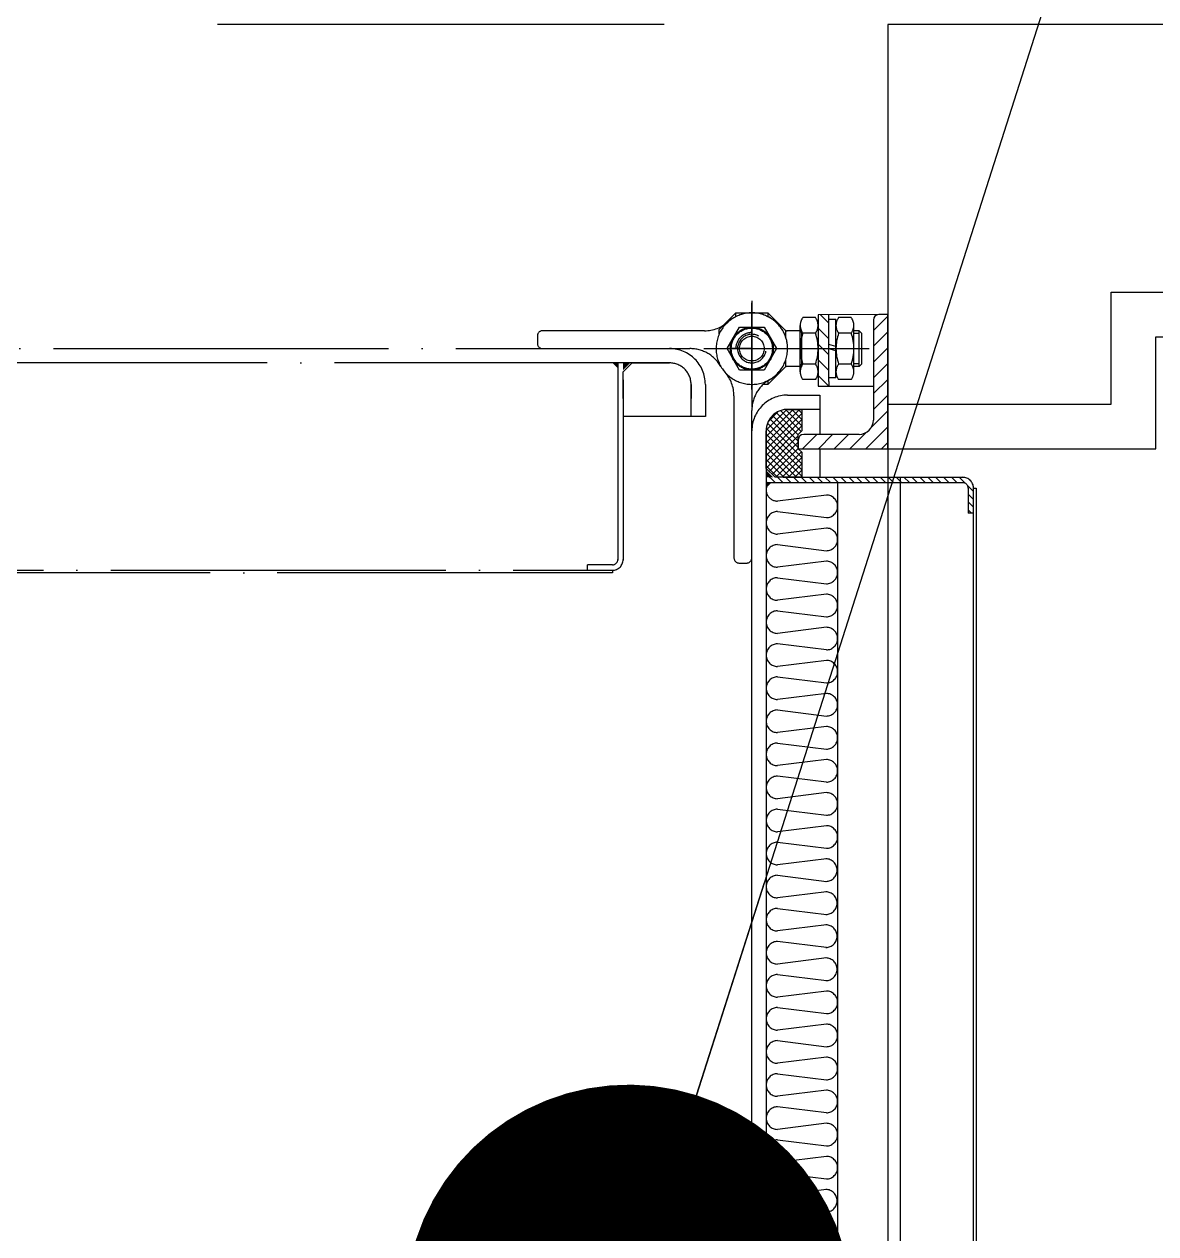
# Model space of a CAD drawing. Extents: x 1551 to 113148, y -1700 to 77018.
# Drawn here: x 23352 to 23985, y 27847 to 28524 of the extents above; entities that cross this region are included whole.
import ezdxf

# ---------------------------------------------------------------- set-up
doc = ezdxf.new("R2010")
doc.units = 0
doc.header["$LTSCALE"] = 500
doc.header["$MEASUREMENT"] = 0
for name, pattern in [('CENTER', [3, 2.5, -0.25, 0, -0.25]), ('DASHED', [0.75, 0.5, -0.25]), ('PHANTOM', [2.1, 1.25, -0.2, 0.125, -0.2, 0.125, -0.2])]:
    doc.linetypes.add(name, pattern=pattern)
doc.layers.get('0').update_dxf_attribs({"linetype": 'CONTINUOUS'})
for name, color, linetype in [('M1CO1', 1, 'CONTINUOUS'), ('S0PH1', 7, 'PHANTOM'), ('SAFECO1', 1, 'CONTINUOUS')]:
    doc.layers.add(name, color=color, linetype=linetype)
doc.styles.add('ROMANS', font='romans', dxfattribs={"height": 100})
doc.dimstyles.get("Standard").update_dxf_attribs({"dimtxt": 2, "dimasz": 2.5, "dimexe": 1, "dimexo": 1, "dimgap": 1, "dimtad": 1, "dimdsep": 46, "dimtxsty": 'ROMANS', "dimcen": 0, "dimclrd": 1, "dimclre": 1, "dimclrt": 2, "dimadec": 0, "dimazin": 0, "dimtfac": 1, "dimtmove": 2, "dimatfit": 3, "dimfxl": 1, "dimtvp": 100, "dimtolj": 1, "dimarcsym": 0})

# ---------------------------------------------------------------- blocks, each defined once
blk = doc.blocks.new('75X50X8')
for p, q in [((0, 0), (0, -50)), ((5, 0), (0, 0)), ((8, -34), (8, -3)), ((72, -42), (16, -42)), ((75, -50), (75, -45)), ((0, -50), (75, -50))]:
    blk.add_line(p, q)
for centre, radius, start, end in [((5, -3), 3, 0, 90), ((16, -34), 8, 180, 270), ((72, -45), 3, 0, 90)]:
    blk.add_arc(centre, radius, start, end)
blk = doc.blocks.new('Weathertight 1000')
at = {"linetype": 'CENTER', "ltscale": 100}
h = blk.add_hatch(dxfattribs=at)
h.set_pattern_fill('ANSI31', color=256, scale=50, angle=-90.00000000000001, style=0)
h.set_pattern_definition([(45.00000000000001, (-22385.1385727274, 19431.21189926141), (4.419417382415922, -4.419417382415921), [])])
edge = h.paths.add_edge_path()
edge.add_line((-14839.21950020843, 12420.79071572098), (-14839.21950020843, 12476.79071572098))
edge.add_ellipse((-14836.21950020843, 12476.79071572098), major_axis=(-2.12132034356182, 2.12132034356182), ratio=0.9999999999979474, start_angle=-45.000000000058776, end_angle=45.000000000058776, ccw=False)
edge.add_line((-14836.21950020843, 12479.79071572098), (-14831.21950020843, 12479.79071572098))
edge.add_line((-14831.21950020843, 12479.79071572098), (-14831.21950020843, 12414.2848262105))
edge.add_line((-14831.21950020843, 12414.2848262105), (-14831.21950020843, 12404.79071572098))
edge.add_line((-14831.21950020843, 12404.79071572098), (-14881.12066916433, 12404.79071572098))
edge.add_line((-14881.12066916433, 12404.79071572098), (-14881.21950020843, 12404.88954676508))
edge.add_line((-14881.21950020843, 12404.88954676508), (-14881.21950020843, 12409.79071572098))
edge.add_ellipse((-14878.21950020843, 12409.79071572098), major_axis=(-2.12132034356182, 2.12132034356182), ratio=0.9999999999979474, start_angle=-45.000000000058776, end_angle=45.000000000058776, ccw=False)
edge.add_line((-14878.21950020843, 12412.79071572098), (-14847.21950020843, 12412.79071572098))
edge.add_ellipse((-14847.21950020843, 12420.79071572098), major_axis=(-5.656854249493335, 5.656854249493335), ratio=0.9999999999996624, start_angle=134.9999999999903, end_angle=225.0000000000097)
h = blk.add_hatch(dxfattribs=at)
h.set_pattern_fill('ANSI31', color=256, scale=50, angle=180, style=0)
h.set_pattern_definition([(315, (-22385.13857272742, 4478.369532227865), (4.419417382415923, 4.41941738241592), [])])
h.paths.add_polyline_path([(-14864.18477371431, 12460.78596555551), (-14870.15110182107, 12460.78596555551), (-14870.15110182107, 12460.65776232524), (-14870.15110182107, 12439.74495042798), (-14864.15110182107, 12439.74495043249), (-14864.15110182107, 12442.39221555551)])
h.paths.add_polyline_path([(-14864.21949498097, 12479.7529506982), (-14870.15110182108, 12479.74495042798), (-14870.15110182107, 12471.75596555552), (-14870.15110182107, 12460.78596555551), (-14864.18477371431, 12460.78596555551)])
h = blk.add_hatch(dxfattribs=at)
h.set_pattern_fill('ANSI37', color=256, scale=20, angle=180, style=0)
h.set_pattern_definition([(315, (-22385.13857272742, 4478.369532227865), (1.767766952966369, 1.767766952966369), []), (45.00000000000001, (-22385.13857272742, 4478.369532227865), (-1.767766952966369, 1.767766952966369), [])])
edge = h.paths.add_edge_path()
edge.add_line((-14881.21950062292, 12412.79071572098), (-14879.21950062484, 12414.79071572275))
edge.add_line((-14879.21950062484, 12414.79071572275), (-14879.2195006362, 12426.79071572287))
edge.add_line((-14879.2195006362, 12426.79071572287), (-14887.2195006362, 12426.79071571529))
edge.add_ellipse((-14887.21950062484, 12414.79071571529), major_axis=(8.48528137423964, 8.485281374239637), ratio=0.999999999999747, start_angle=45.00000005423659, end_angle=134.9849936989864)
edge.add_line((-14899.21950021326, 12414.79385862759), (-14899.21950021316, 12393.79071531212))
edge.add_line((-14899.21950021316, 12393.79071531212), (-14894.21950060024, 12388.79071570867))
edge.add_line((-14894.21950060024, 12388.79071570867), (-14889.71648457451, 12388.79071571294))
edge.add_line((-14889.71648457451, 12388.79071571294), (-14889.71648457451, 12388.79071582823))
edge.add_line((-14889.71648457451, 12388.79071582823), (-14879.21950060024, 12388.79071582823))
edge.add_line((-14879.21950060024, 12388.79071582823), (-14879.21950061349, 12402.79071572322))
edge.add_line((-14879.21950061349, 12402.79071572322), (-14881.21950061535, 12404.79071572098))
edge.add_line((-14881.21950061535, 12404.79071572098), (-14881.21950062292, 12412.79071572098))
h = blk.add_hatch(dxfattribs=at)
h.set_pattern_fill('ANSI31', color=256, scale=25, angle=180, style=0)
h.set_pattern_definition([(315, (-22385.13857272742, 4478.369532227865), (2.209708691207962, 2.20970869120796), [])])
edge = h.paths.add_edge_path()
edge.add_ellipse((-14789.21950021409, 12382.79071582823), major_axis=(2.12132034356182, 2.12132034356182), ratio=0.9999999999979474, start_angle=314.9999999999412, end_angle=405.0000000000588, ccw=False)
edge.add_line((-14786.21950021409, 12382.79071582823), (-14786.21950021409, 12368.79071582823))
edge.add_line((-14786.21950021409, 12368.79071582823), (-14783.21950021409, 12368.79071582823))
edge.add_line((-14783.21950021409, 12368.79071582823), (-14783.21950021409, 12382.79071582823))
edge.add_ellipse((-14789.21950021409, 12382.79071582823), major_axis=(-4.242640687122208, 4.242640687122208), ratio=0.9999999999986228, start_angle=225.0000000000394, end_angle=314.9999999999606)
edge.add_line((-14789.21950021409, 12388.79071582823), (-14879.21950060024, 12388.79071582823))
edge.add_line((-14879.21950060024, 12388.79071582823), (-14879.21950060024, 12388.74741113618))
edge.add_line((-14879.21950060024, 12388.74741113618), (-14879.26280518696, 12388.79071572283))
edge.add_line((-14879.26280518696, 12388.79071572283), (-14894.30315285794, 12388.79071570859))
edge.add_line((-14894.30315285794, 12388.79071570859), (-14894.26132672913, 12388.83254183748))
edge.add_line((-14894.26132672913, 12388.83254183748), (-14899.21950021316, 12393.79071531213))
edge.add_line((-14899.21950021316, 12393.79071531213), (-14899.21950021311, 12385.79071582823))
edge.add_line((-14899.21950021311, 12385.79071582823), (-14789.21950021409, 12385.79071582823))
at = {"linetype": 'CENTER', "ltscale": 0.15}
for p, q in [((-14907.21950021327, 12487.56046833179), (-14907.21950021327, 12428.03291198369)), ((-14907.21950021327, 12460.78596555551), (-14907.21950021327, 12473.28596555551)), ((-14907.21950021327, 12460.78596555551), (-14907.21950021327, 12472.78596555551)), ((-15027.21950021327, 12467.78596555553), (-15027.21950021327, 12463.78596555553)), ((-14933.67701332392, 12470.78596555551), (-15024.21950021327, 12470.78596555553)), ((-15973.21474994055, 12460.78596555068), (-14941.86040497198, 12460.7859655552)), ((-15024.21950021327, 12460.78596555553), (-14941.86051636465, 12460.78596555551)), ((-14930.10851435368, 12460.78596555551), (-14881.57300162871, 12460.78596555551)), ((-14907.21950021327, 12460.78596555551), (-14907.21950021327, 12448.28596555551)), ((-14907.21950021327, 12460.78596555551), (-14907.21950021327, 12448.78596555551)), ((-14907.21950021327, 12460.78596555551), (-14895.21950021327, 12460.78596555551)), ((-14953.21160573588, 12452.78596555514), (-15973.21474994055, 12452.78596555068)), ((-14982.21474994056, 12452.78596555502), (-14982.21474994056, 12342.50513045589)), ((-14979.21475006011, 12447.7859659425), (-14974.21475006485, 12452.78596594723)), ((-14974.21475006485, 12452.78596594723), (-14953.21475006485, 12452.78596596709)), ((-14979.21475004592, 12432.7859659425), (-14979.21475006011, 12447.7859659425)), ((-14979.21474994056, 12443.28294991677), (-14979.21474994056, 12342.50513045589)), ((-14941.21475005349, 12440.78596597844), (-14941.21475004592, 12432.78596597844)), ((-14941.21474994056, 12422.78596555551), (-14941.21474994056, 12440.78596555551)), ((-14933.21474994056, 12440.78596555551), (-14933.21474994056, 12422.78596555551)), ((-14941.21474994056, 12422.78596555551), (-14979.21474994056, 12422.78596555551)), ((-14933.21474994056, 12422.78596555551), (-14941.21474994056, 12422.78596555551)), ((-14999.21474994056, 12336.78596555634), (-14999.21474994056, 12339.78596555634))]:
    blk.add_line(p, q, dxfattribs=at)
at = {"linetype": 'CENTER', "ltscale": 0.1}
for p, q in [((-14907.21950021326, 12437.8969514151), (-14907.21950021326, 12486.43246414008)), ((-14907.21950021326, 12460.78596555551), (-14907.21950021326, 12472.78596555551)), ((-14933.99400298955, 12460.78596555551), (-14841.6720419613, 12460.78596555551)), ((-14907.21950021326, 12460.78596555551), (-14919.71950021326, 12460.78596555551)), ((-14907.21950021326, 12460.78596555551), (-14919.21950021326, 12460.78596555551)), ((-14907.21950021326, 12460.78596555551), (-14895.21950021326, 12460.78596555551)), ((-14907.21950021326, 12460.78596555551), (-14894.71950021326, 12460.78596555551))]:
    blk.add_line(p, q, dxfattribs=at)
at = {"linetype": 'CENTER', "ltscale": 100}
for p, q in [((-14925.54000828895, 12471.46545747983), (-14916.21950021326, 12480.78596555551)), ((-14916.21950021326, 12478.646536655), (-14916.21950021326, 12480.78596555551)), ((-14916.21950021326, 12480.78596555551), (-14898.21950021326, 12480.78596555551)), ((-14888.8052866509, 12471.37175199315), (-14898.21950021326, 12480.78596555551)), ((-14898.21950021326, 12480.78596555551), (-14898.21950021326, 12478.646536655)), ((-14864.15110182107, 12442.39221555551), (-14864.21950021326, 12479.75580891285)), ((-14831.21950020843, 12479.79071576361), (-14831.21950020843, 12439.7449504535)), ((-14880.15110182107, 12447.79221555551), (-14880.15110182108, 12473.77971555552)), ((-14871.63735185297, 12478.11096555551), (-14878.6648517892, 12478.11096555551)), ((-14864.15484002925, 12477.17426487239), (-14860.15484002925, 12477.17426487239)), ((-14864.15484002925, 12463.07606164212), (-14864.15484002925, 12477.17426487239)), ((-14860.15484002925, 12462.00426487239), (-14860.15484002925, 12477.17426487239)), ((-14860.15110182107, 12447.79221555551), (-14860.15110182107, 12473.77971555552)), ((-14851.63735185297, 12478.11096555551), (-14858.6648517892, 12478.11096555551)), ((-14850.15110182107, 12447.79221555551), (-14850.15110182107, 12473.77971555552)), ((-14925.54000828895, 12468.80837067172), (-14925.54000828895, 12471.46545747983)), ((-14888.21950021326, 12467.03096355392), (-14888.21950021326, 12470.78596555551)), ((-14880.15110182108, 12470.78596555551), (-14887.39107308852, 12470.78596555551)), ((-14880.15110182108, 12469.76363222218), (-14879.21950021326, 12470.78596555551)), ((-14879.21950021326, 12450.78596555551), (-14879.21950021326, 12470.78596555551)), ((-14871.63735185296, 12469.44846555551), (-14878.6648517892, 12469.44846555551)), ((-14851.63735185296, 12469.44846555551), (-14858.66485178919, 12469.44846555551)), ((-14847.15110182107, 12470.78596555551), (-14850.15110182107, 12470.78596555551)), ((-14847.15110182107, 12469.25246555552), (-14850.15110182107, 12469.25246555552)), ((-14845.61760182108, 12469.25246555552), (-14847.15110182107, 12470.78596555551)), ((-14847.15110182107, 12450.78596555551), (-14847.15110182107, 12470.78596555551)), ((-14845.61760182108, 12452.31946555551), (-14845.61760182108, 12469.25246555552)), ((-14870.15110182107, 12460.65776232524), (-14870.15110182107, 12463.05776232524)), ((-14860.15484002925, 12462.00426487239), (-14864.15484002925, 12463.07606164212)), ((-14864.15484002924, 12444.43426487239), (-14864.15484002925, 12460.67606164212)), ((-14860.15484002925, 12459.60426487239), (-14864.15484002925, 12460.67606164212)), ((-14860.15484002924, 12444.43426487239), (-14860.15484002925, 12459.60426487239)), ((-14888.21950021326, 12450.78596555551), (-14888.21950021326, 12454.54096755711)), ((-14847.15110182107, 12452.31946555551), (-14850.15110182107, 12452.31946555551)), ((-14845.61760182108, 12452.31946555551), (-14847.15110182107, 12450.78596555551)), ((-14888.80528665089, 12450.20017911788), (-14898.21950021326, 12440.78596555551)), ((-14880.15110182107, 12450.78596555551), (-14887.39107308852, 12450.78596555551)), ((-14880.15110182107, 12451.80829888885), (-14879.21950021326, 12450.78596555551)), ((-14871.63735185296, 12452.12346555552), (-14878.66485178919, 12452.12346555552)), ((-14851.63735185296, 12452.12346555552), (-14858.66485178919, 12452.12346555552)), ((-14847.15110182107, 12450.78596555551), (-14850.15110182107, 12450.78596555551)), ((-14898.21950021326, 12440.78596555551), (-14900.84450098593, 12440.78596555551)), ((-14898.21950021326, 12442.84824249263), (-14898.21950021326, 12440.78596555551)), ((-14871.63735185296, 12443.46096555552), (-14878.66485178919, 12443.46096555552)), ((-14870.15110182107, 12439.74495042798), (-14839.21950020843, 12439.74495045125)), ((-14860.15484002924, 12444.43426487239), (-14864.15484002924, 12444.43426487239)), ((-14864.15110182107, 12442.39221555551), (-14864.15110182107, 12439.74495042798)), ((-14851.63735185296, 12443.46096555552), (-14858.66485178919, 12443.46096555552)), ((-14917.21950021326, 12434.32845244487), (-14917.21950021326, 12343.78596555551)), ((-14887.21950021326, 12434.79071582823), (-14869.21950021326, 12434.79071582823)), ((-14869.21950021326, 12434.79071582823), (-14869.21950021326, 12426.79071582823)), ((-14907.21950020843, 11394.79071582823), (-14907.21950021295, 12426.14506079681)), ((-14907.21950021326, 12343.78596555551), (-14907.21950021326, 12426.14494940414)), ((-14869.21950021326, 12426.79071582823), (-14887.21950021326, 12426.79071582823)), ((-14869.21950021326, 12426.79071582823), (-14869.21950021326, 12412.79071572098)), ((-14899.21950021289, 12414.79386003291), (-14899.21950020843, 11394.79071582823)), ((-14881.21950062292, 12412.79071572098), (-14879.21950062484, 12414.79071572275)), ((-14881.21950061535, 12404.79071572098), (-14881.21950062292, 12412.79071572098)), ((-14879.21950061349, 12402.79071572322), (-14881.21950061535, 12404.79071572098)), ((-14869.21950021326, 12404.79071572098), (-14869.21950021326, 12388.79071582823)), ((-14899.21950021276, 12385.79071582823), (-14788.93866511364, 12385.79071582823)), ((-14889.71648457451, 12388.79071582823), (-14788.93866511364, 12388.79071582823)), ((-14859.23438003253, 12385.79071582823), (-14859.23438003253, 11773.82622916238)), ((-14783.21950021409, 12368.79071582823), (-14786.21950021409, 12368.79071582823)), ((-14914.21950021326, 12340.78596555551), (-14910.21950021326, 12340.78596555551)), ((-14865.53557385262, 12292.22344554224), (-14892.90342657047, 12295.60552243041)), ((-14865.53557385262, 12286.35545203642), (-14892.90342657047, 12282.97337514826)), ((-14892.90342657047, 12277.10538164243), (-14865.53557385262, 12273.72330475427)), ((-14865.53557385262, 12267.85531124844), (-14892.90342657047, 12264.47323436028)), ((-14892.90342657047, 12258.60524085446), (-14865.53557385262, 12255.22316396629)), ((-14865.53557385262, 12249.35517046047), (-14892.90342657047, 12245.97309357231)), ((-14892.90342657047, 12240.10510006648), (-14865.53557385262, 12236.72302317832)), ((-14865.53557385262, 12230.85502967249), (-14892.90342657047, 12227.47295278433)), ((-14865.53557385262, 12218.22288239034), (-14892.90342657047, 12221.60495927851)), ((-14865.53557385262, 12212.35488888452), (-14892.90342657047, 12208.97281199635)), ((-14892.90342657047, 12203.10481849053), (-14865.53557385262, 12199.72274160237)), ((-14865.53557385262, 12193.85474809655), (-14892.90342657047, 12190.47267120838)), ((-14892.90342657047, 12184.60467770256), (-14865.53557385262, 12181.2226008144)), ((-14865.53557385262, 12175.35460730857), (-14892.90342657047, 12171.97253042041)), ((-14892.90342657047, 12166.10453691458), (-14865.53557385262, 12162.72246002642)), ((-14865.53557385262, 12156.8544665206), (-14892.90342657047, 12153.47238963243)), ((-14892.90342657047, 12147.60439612661), (-14865.53557385262, 12144.22231923844)), ((-14865.53557385262, 12138.35432573262), (-14892.90342657047, 12134.97224884446)), ((-14865.53557385262, 12125.72217845047), (-14892.90342657047, 12129.10425533863)), ((-14865.53557385262, 12119.85418494464), (-14892.90342657047, 12116.47210805648)), ((-14892.90342657047, 12110.60411455066), (-14865.53557385262, 12107.22203766249)), ((-14865.53557385262, 12101.35404415667), (-14892.90342657047, 12097.97196726851)), ((-14892.90342657047, 12092.10397376269), (-14865.53557385262, 12088.72189687452)), ((-14865.53557385262, 12082.8539033687), (-14892.90342657047, 12079.47182648053)), ((-14892.90342657047, 12073.60383297471), (-14865.53557385262, 12070.22175608655)), ((-14865.53557385262, 12064.35376258072), (-14892.90342657047, 12060.97168569256)), ((-14892.90342657047, 12055.10369218673), (-14865.53557385262, 12051.72161529857)), ((-14865.53557385262, 12045.85362179275), (-14892.90342657047, 12042.47154490458)), ((-14865.53557385262, 12033.2214745106), (-14892.90342657047, 12036.60355139876)), ((-14865.53557385262, 12027.35348100477), (-14892.90342657047, 12023.97140411661)), ((-14892.90342657047, 12018.10341061078), (-14865.53557385262, 12014.72133372262)), ((-14865.53557385262, 12008.8533402168), (-14892.90342657047, 12005.47126332864)), ((-14892.90342657047, 11999.60326982281), (-14865.53557385262, 11996.22119293465)), ((-14865.53557385262, 11990.35319942882), (-14892.90342657047, 11986.97112254066)), ((-14892.90342657047, 11981.10312903484), (-14865.53557385262, 11977.72105214667)), ((-14865.53557385262, 11971.85305864085), (-14892.90342657047, 11968.47098175269))]:
    blk.add_line(p, q, dxfattribs=at)
blk.add_line((-14824.04143288045, 11420.79071582823), (-14824.04143288045, 12388.79071582823))
for points in [[(-14831.21950020843, 12479.79745952732), (-14870.15110182108, 12479.74495042798), (-14870.15110182107, 12471.75596555552), (-14870.15110182107, 12439.74495042798)], [(-14786.21950021409, 12382.79071582823), (-14786.21950021409, 12368.79071582823)]]:
    blk.add_lwpolyline(points, dxfattribs=at)
for points in [[(-14900.29129698299, 12472.78596555551), (-14893.36309375271, 12460.78596555551), (-14900.29129698298, 12448.78596555551), (-14914.14770344354, 12448.78596555551), (-14921.07590667382, 12460.78596555551), (-14914.14770344354, 12472.78596555551)], [(-14781.71950021286, 11426.79071582823), (-14783.21950021409, 11426.79071582823), (-14783.21950021409, 12382.79071582823), (-14781.71950021286, 12382.79071582823)]]:
    blk.add_lwpolyline(points, close=True, dxfattribs=at)
for points in [[(-14879.21950061349, 12402.79071572322), (-14879.21950060024, 12388.79071572287), (-14894.21950060024, 12388.79071570867), (-14899.21950060497, 12393.79071570394), (-14899.21950062484, 12414.79071570394, -0.4142135623730951), (-14887.2195006362, 12426.79071571529), (-14879.2195006362, 12426.79071572287), (-14879.21950062484, 12414.79071572275)], [(-14865.53557385262, 12304.85559282439, -1), (-14865.53557385262, 12292.22344554224, 0.9999999999999999), (-14865.53557385262, 12304.85559282439), (-14892.90342657047, 12301.47351593623, -0.9999999999999999), (-14892.90342657047, 12314.10566321838), (-14865.53557385262, 12310.72358633022, 0.9999999999999999), (-14865.53557385262, 12323.35573361237), (-14892.90342657047, 12319.97365672421, -0.9999999999999999), (-14892.90342657047, 12332.60580400636), (-14865.53557385262, 12329.22372711819, 0.9999999999999999), (-14865.53557385262, 12341.85587440035), (-14892.90342657047, 12338.47379751218, -0.9999999999999999), (-14892.90342657047, 12351.10594479433), (-14865.53557385262, 12347.72386790617, 0.9999999999999999), (-14865.53557385262, 12360.35601518832), (-14892.90342657047, 12356.97393830016, -0.9999999999999999), (-14892.90342657047, 12369.60608558231), (-14865.53557385262, 12366.22400869415, 0.9999999999999999), (-14865.53557385262, 12378.8561559763), (-14892.90342657047, 12375.47407908813, -0.6327905712484517), (-14897.79099050216, 12385.79071582121, -0.6327905712484517)]]:
    blk.add_lwpolyline(points, format="xyb", dxfattribs=at)
at = {"linetype": 'CENTER', "ltscale": 0.15}
blk.add_lwpolyline([(-14985.21474994056, 12339.78596555634), (-14999.21474994056, 12339.78596555634)], dxfattribs=at)
blk.add_lwpolyline([(-15941.21474994055, 12335.28596555512), (-15941.21474994055, 12336.78596555634), (-14985.21474994056, 12336.78596555634), (-14985.21474994056, 12335.28596555512)], close=True, dxfattribs=at)
at = {"linetype": 'CENTER', "ltscale": 100}
for radius in [12, 11.52, 6.9175]:
    blk.add_circle((-14907.21950021326, 12460.78596555551), radius, dxfattribs=at)
for centre, radius, start, end in [((-14907.21950021326, 12460.78596555551), 19.99999999999999, 300.0000000000624, 221.4096221092795), ((-14873.09688305912, 12473.77971555552), 7.05421876195733, 142.1211205082747, 180), ((-14873.09688305912, 12473.77971555552), 7.054218761957312, 180, 217.8788794917253), ((-14877.20532058304, 12473.77971555552), 7.054218761957307, 0, 37.87887949172531), ((-14877.20532058304, 12473.77971555552), 7.054218761957287, 322.1211205082747, 0), ((-14853.09688305912, 12473.77971555552), 7.054218761957308, 142.1211205082747, 180), ((-14853.09688305912, 12473.77971555552), 7.054218761957308, 180, 217.8788794917253), ((-14857.20532058303, 12473.77971555552), 7.054218761957312, 0, 37.87887949172531), ((-14857.20532058303, 12473.77971555552), 7.054218761957312, 322.1211205082747, 0), ((-14907.21950021326, 12460.78596555551), 9, 90, 180), ((-14907.21950021326, 12460.78596555551), 8, 59.99999999993758, 349.9999999999358), ((-14887.39107308852, 12472.78596555551), 2, 225, 270), ((-14854.16360182108, 12460.78596555551), 25.98750000000003, 160.5287793653813, 199.4712206346187), ((-14896.13860182108, 12460.78596555551), 25.98750000000002, 340.5287793653814, 19.47122063461866), ((-14834.16360182108, 12460.78596555551), 25.9875, 160.5287793653813, 199.4712206346187), ((-14876.13860182108, 12460.78596555551), 25.9875, 340.5287793653814, 19.47122063461866), ((-14937.21950021326, 12434.32845244487), 19.99999999999999, 0, 41.40962210927952), ((-14887.39107308852, 12448.78596555551), 2.000000000000006, 90, 135), ((-14873.09688305912, 12447.79221555551), 7.054218761957287, 142.1211205082747, 180), ((-14873.09688305912, 12447.79221555551), 7.054218761957318, 180, 217.8788794917253), ((-14877.20532058303, 12447.79221555551), 7.054218761957312, 0, 37.87887949172531), ((-14877.20532058303, 12447.79221555551), 7.05421876195733, 322.1211205082747, 0), ((-14853.09688305912, 12447.79221555551), 7.054218761957308, 142.1211205082747, 180), ((-14853.09688305912, 12447.79221555551), 7.054218761957308, 180, 217.8788794917253), ((-14857.20532058303, 12447.79221555551), 7.054218761957312, 0, 37.87887949172531), ((-14857.20532058303, 12447.79221555551), 7.054218761957312, 322.1211205082747, 0), ((-14887.21950021326, 12426.14494940414), 20, 120.0000000000624, 180), ((-14887.21950021326, 12414.79071582823), 20, 90, 180), ((-14789.21950021409, 12382.79071582823), 6, 0, 90), ((-14789.21950021409, 12382.79071582823), 3, 0, 90), ((-14914.21950021326, 12343.78596555551), 3, 180, 270), ((-14910.21950021326, 12343.78596555551), 3, 270, 0), ((-14892.90342657047, 12289.28944878933), 6.316073641074581, 90, 270), ((-14865.53557385262, 12280.03937839534), 6.316073641074581, 270, 90), ((-14892.90342657047, 12270.78930800135), 6.316073641074581, 90, 270), ((-14865.53557385262, 12261.53923760737), 6.316073641074581, 270, 90), ((-14892.90342657047, 12252.28916721338), 6.316073641074581, 90, 270), ((-14865.53557385262, 12243.03909681939), 6.316073641074581, 270, 90), ((-14892.90342657047, 12233.7890264254), 6.316073641074581, 90, 270), ((-14865.53557385262, 12224.53895603141), 6.316073641074581, 270, 90), ((-14865.53557385262, 12224.53895603141), 6.316073641074581, 270, 90), ((-14892.90342657047, 12215.28888563743), 6.316073641074581, 90, 270), ((-14865.53557385262, 12206.03881524344), 6.316073641074581, 270, 90), ((-14892.90342657047, 12196.78874484945), 6.316073641074581, 90, 270), ((-14865.53557385262, 12187.53867445547), 6.316073641074581, 270, 90), ((-14892.90342657047, 12178.28860406148), 6.316073641074581, 90, 270), ((-14865.8005062086, 12169.03297483), 6.316073641074581, 270, 90), ((-14892.90342657047, 12159.7884632735), 6.316073641074581, 90, 270), ((-14865.8005062086, 12150.53283404203), 6.316073641074581, 270, 90), ((-14892.90342657047, 12141.28832248553), 6.316073641074581, 90, 270), ((-14865.8005062086, 12132.03269325405), 6.316073641074581, 270, 90), ((-14865.8005062086, 12132.03269325405), 6.316073641074581, 270, 90), ((-14892.90342657047, 12122.78818169755), 6.316073641074581, 90, 270), ((-14865.8005062086, 12113.53255246608), 6.316073641074581, 270, 90), ((-14892.90342657047, 12104.28804090958), 6.316073641074581, 90, 270), ((-14865.53557385262, 12095.03797051559), 6.316073641074581, 270, 90), ((-14892.90342657047, 12085.78790012161), 6.316073641074581, 90, 270), ((-14865.53557385262, 12076.53782972762), 6.316073641074581, 270, 90), ((-14892.90342657047, 12067.28775933363), 6.316073641074581, 90, 270), ((-14865.53557385262, 12058.03768893964), 6.316073641074581, 270, 90), ((-14892.90342657047, 12048.78761854566), 6.316073641074581, 90, 270), ((-14865.53557385262, 12039.53754815167), 6.316073641074581, 270, 90), ((-14865.53557385262, 12039.53754815167), 6.316073641074581, 270, 90), ((-14892.90342657047, 12030.28747775768), 6.316073641074581, 90, 270), ((-14865.53557385262, 12021.03740736369), 6.316073641074581, 270, 90), ((-14892.90342657047, 12011.78733696971), 6.316073641074581, 90, 270), ((-14865.53557385262, 12002.53726657572), 6.316073641074581, 270, 90), ((-14892.90342657047, 11993.28719618173), 6.316073641074581, 90, 270), ((-14865.8005062086, 11984.03156695026), 6.316073641074581, 270, 90), ((-14892.90342657047, 11974.78705539376), 6.316073641074581, 90, 270), ((-14865.8005062086, 11965.53142616228), 6.316073641074581, 270, 90)]:
    blk.add_arc(centre, radius, start, end, dxfattribs=at)
at = {"linetype": 'CENTER', "ltscale": 0.15}
for centre, radius, start, end in [((-14907.21950021326, 12460.78596555551), 19.99999999999999, 210.0000000000624, 131.4096221092795), ((-14933.67701332391, 12490.78596555551), 19.99999999999999, 270, 311.4096221092796), ((-15024.21950021326, 12467.78596555553), 3, 90, 180), ((-15024.21950021326, 12463.78596555553), 3, 180, 270), ((-14953.21474994055, 12440.78596555551), 20, 0, 90), ((-14941.86051636464, 12440.78596555551), 20, 30.00000000006242, 90), ((-14953.21475005349, 12440.78596596709), 12, 5.419461621714219e-08, 90.0000000541946), ((-14985.21474994055, 12342.78596555635), 3, 270, 0), ((-14985.21474994055, 12342.78596555635), 6, 270, 0)]:
    blk.add_arc(centre, radius, start, end, dxfattribs=at)
for points in [[(-14982.21474994055, 12452.78596555545), (-14982.21474994055, 12449.78596555545), (-14985.21474994055, 12452.78596555544)], [(-14979.21475006472, 12452.7859659425), (-14975.21475006472, 12452.78596594629), (-14979.21475006094, 12448.7859659425)]]:
    blk.add_solid(points, dxfattribs=at)
at = {"linetype": 'CENTER', "ltscale": 100}
for points in [[(-14899.21950060024, 12388.79071570406), (-14899.21950060403, 12392.79071570406), (-14895.21950060024, 12388.79071570784)], [(-14899.21950021318, 12385.79071582823), (-14896.21950021318, 12385.79071582823), (-14899.21950021318, 12382.79071582823)]]:
    blk.add_solid(points, dxfattribs=at)
at = {"layer": 'S0PH1', "linetype": 'CENTER', "ltscale": 0.15}
blk.add_arc((-14907.21950021327, 12460.78596555551), 1045.14211647163, 186.7324329144038, 270.0000000004169, dxfattribs=at)
at = {"rotation": 90}
blk.add_blockref('75X50X8', (-14881.21950020843, 12404.79071572098), dxfattribs=at)
blk = doc.blocks.new('DOT')
at = {"layer": 'SAFECO1', "color": 0, "linetype": 'ByBlock'}
blk.add_line((-0.5, 0), (-1, 0), dxfattribs=at)
at = {"layer": 'SAFECO1', "color": 0, "linetype": 'ByBlock', "const_width": 0.5}
blk.add_lwpolyline([(-0.25, 0, 1), (0.25, 0, 1)], format="xyb", close=True, dxfattribs=at)

msp = doc.modelspace()

# ---------------------------------------------------------------- linework, layer by layer
for p, q in [((23835.10450735304, 28523.67318635157), (23835.10450735307, 21723.75846618407)), ((23960.10450735301, 28373.75846618408), (24835.10450735301, 28373.75846618408)), ((23960.10450735301, 28311.25846607681), (23960.10450735301, 28373.75846618408)), ((23985.10450735301, 28348.75846618408), (24860.10450735301, 28348.75846618408)), ((23985.10450735301, 28286.25846607681), (23985.10450735301, 28348.75846618408)), ((23835.10450735303, 28311.25846607681), (23960.10450735301, 28311.25846607681)), ((23835.10450735303, 28286.25846607681), (23985.10450735301, 28286.25846607682))]:
    msp.add_line(p, q)
at = {"linetype": 'DASHED'}
msp.add_lwpolyline([(25335.10450735305, 21848.75846618406), (22335.10450735308, 21848.75846618406), (22335.10450735307, 28523.75846618402), (25335.1045073531, 28523.75846618402)], dxfattribs=at)

# ---------------------------------------------------------------- block references
msp.add_blockref('Weathertight 1000', (38666.32400756147, 15881.46775035584))

# ---------------------------------------------------------------- leaders
at = {"layer": 'M1CO1', "linetype": 'Continuous'}
msp.add_leader([(23690.1690164922, 27805.45898613639), (25364.44290827021, 33049.91462057237)], dimstyle='Standard', override={"dimasz": 250, "dimgap": 100, "dimtad": 0, "dimldrblk": 'DOT'}, dxfattribs=at)

doc.saveas('drawing.dxf')
